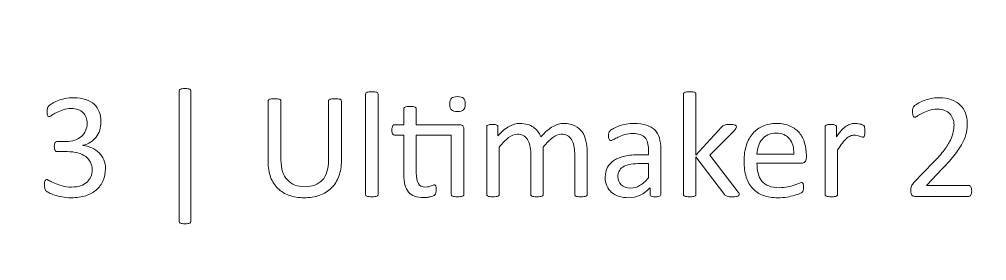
# Model space of a CAD drawing. Header units: inches. Extents: x 27 to 573, y -512 to -89.
# Drawn here: x 284.4 to 315.81, y -341.61 to -333.77 of the extents above; entities that cross this region are included whole.
import ezdxf

# ---------------------------------------------------------------- set-up
doc = ezdxf.new("R2010")
doc.units = ezdxf.units.IN
doc.header["$MEASUREMENT"] = 0
doc.layers.add('Layer 1', color=7, linetype='Continuous')

# ---------------------------------------------------------------- blocks, each defined once
blk = doc.blocks.new('block 11')
at = {"layer": 'Layer 1', "color": 114, "lineweight": 9, "true_color": 0x00a550}
for points, knots in [([(289.971, -340.336), (289.971, -340.349), (289.968, -340.36), (289.962, -340.37), (289.956, -340.38), (289.946, -340.388), (289.932, -340.394), (289.917, -340.401), (289.898, -340.406), (289.873, -340.409), (289.849, -340.412), (289.818, -340.414), (289.78, -340.414), (289.745, -340.414), (289.714, -340.412), (289.69, -340.409), (289.666, -340.406), (289.646, -340.401), (289.632, -340.394), (289.617, -340.388), (289.606, -340.38), (289.601, -340.37), (289.595, -340.36), (289.592, -340.349), (289.592, -340.336), (289.592, -340.336), (289.592, -336.097), (289.592, -336.097), (289.592, -336.086), (289.595, -336.076), (289.601, -336.066), (289.606, -336.056), (289.617, -336.048), (289.632, -336.041), (289.646, -336.035), (289.666, -336.03), (289.69, -336.027), (289.714, -336.024), (289.745, -336.022), (289.78, -336.022), (289.818, -336.022), (289.849, -336.024), (289.873, -336.027), (289.898, -336.03), (289.917, -336.035), (289.932, -336.041), (289.946, -336.048), (289.956, -336.056), (289.962, -336.066), (289.968, -336.076), (289.971, -336.086), (289.971, -336.097), (289.971, -336.097), (289.971, -340.336), (289.971, -340.336)], [0, 0, 0, 0, 1, 1, 1, 2, 2, 2, 3, 3, 3, 4, 4, 4, 5, 5, 5, 6, 6, 6, 7, 7, 7, 8, 8, 8, 9, 9, 9, 10, 10, 10, 11, 11, 11, 12, 12, 12, 13, 13, 13, 14, 14, 14, 15, 15, 15, 16, 16, 16, 17, 17, 17, 18, 18, 18, 18]), ([(287.197, -338.62), (287.197, -338.764), (287.172, -338.895), (287.122, -339.011), (287.071, -339.128), (286.999, -339.228), (286.904, -339.31), (286.81, -339.393), (286.694, -339.457), (286.555, -339.502), (286.417, -339.547), (286.261, -339.569), (286.087, -339.569), (285.981, -339.569), (285.882, -339.561), (285.79, -339.544), (285.698, -339.527), (285.616, -339.506), (285.545, -339.483), (285.473, -339.459), (285.413, -339.435), (285.366, -339.409), (285.319, -339.384), (285.289, -339.366), (285.277, -339.354), (285.265, -339.343), (285.256, -339.332), (285.249, -339.32), (285.243, -339.309), (285.237, -339.295), (285.232, -339.279), (285.227, -339.262), (285.224, -339.242), (285.221, -339.219), (285.218, -339.195), (285.217, -339.166), (285.217, -339.132), (285.217, -339.074), (285.223, -339.033), (285.235, -339.01), (285.247, -338.987), (285.263, -338.976), (285.285, -338.976), (285.3, -338.976), (285.33, -338.989), (285.374, -339.015), (285.418, -339.041), (285.475, -339.069), (285.544, -339.099), (285.614, -339.129), (285.695, -339.157), (285.787, -339.184), (285.88, -339.21), (285.983, -339.222), (286.097, -339.222), (286.206, -339.222), (286.304, -339.209), (286.387, -339.181), (286.47, -339.154), (286.541, -339.114), (286.598, -339.064), (286.654, -339.013), (286.697, -338.954), (286.725, -338.884), (286.754, -338.815), (286.768, -338.74), (286.768, -338.658), (286.768, -338.569), (286.749, -338.489), (286.714, -338.417), (286.677, -338.345), (286.624, -338.283), (286.555, -338.231), (286.485, -338.179), (286.399, -338.139), (286.297, -338.112), (286.196, -338.084), (286.08, -338.07), (285.951, -338.07), (285.951, -338.07), (285.64, -338.07), (285.64, -338.07), (285.627, -338.07), (285.614, -338.067), (285.602, -338.062), (285.589, -338.056), (285.578, -338.047), (285.569, -338.034), (285.559, -338.02), (285.552, -338.004), (285.546, -337.982), (285.54, -337.961), (285.537, -337.934), (285.537, -337.899), (285.537, -337.869), (285.54, -337.843), (285.545, -337.822), (285.55, -337.802), (285.556, -337.786), (285.565, -337.773), (285.574, -337.761), (285.584, -337.752), (285.596, -337.747), (285.607, -337.741), (285.62, -337.738), (285.635, -337.738), (285.635, -337.738), (285.911, -337.738), (285.911, -337.738), (286.018, -337.738), (286.115, -337.725), (286.2, -337.697), (286.285, -337.669), (286.358, -337.629), (286.417, -337.577), (286.477, -337.525), (286.522, -337.463), (286.554, -337.39), (286.586, -337.318), (286.602, -337.237), (286.602, -337.147), (286.602, -337.082), (286.591, -337.02), (286.57, -336.961), (286.549, -336.901), (286.517, -336.849), (286.475, -336.806), (286.432, -336.762), (286.378, -336.727), (286.312, -336.702), (286.246, -336.677), (286.17, -336.664), (286.084, -336.664), (285.99, -336.664), (285.903, -336.678), (285.824, -336.707), (285.745, -336.735), (285.675, -336.766), (285.613, -336.798), (285.551, -336.831), (285.5, -336.861), (285.459, -336.89), (285.418, -336.918), (285.39, -336.932), (285.373, -336.932), (285.362, -336.932), (285.352, -336.93), (285.343, -336.926), (285.334, -336.922), (285.327, -336.914), (285.321, -336.902), (285.315, -336.89), (285.311, -336.873), (285.309, -336.851), (285.307, -336.829), (285.305, -336.8), (285.305, -336.764), (285.305, -336.74), (285.306, -336.718), (285.308, -336.699), (285.309, -336.681), (285.312, -336.664), (285.317, -336.651), (285.322, -336.637), (285.328, -336.624), (285.335, -336.613), (285.341, -336.601), (285.352, -336.588), (285.368, -336.572), (285.383, -336.557), (285.414, -336.535), (285.462, -336.505), (285.509, -336.476), (285.567, -336.447), (285.636, -336.418), (285.705, -336.39), (285.785, -336.366), (285.875, -336.346), (285.966, -336.327), (286.063, -336.317), (286.167, -336.317), (286.314, -336.317), (286.442, -336.336), (286.553, -336.373), (286.664, -336.411), (286.756, -336.464), (286.83, -336.532), (286.904, -336.6), (286.959, -336.682), (286.996, -336.777), (287.033, -336.873), (287.051, -336.978), (287.051, -337.094), (287.051, -337.193), (287.038, -337.285), (287.012, -337.371), (286.986, -337.456), (286.948, -337.532), (286.897, -337.598), (286.847, -337.664), (286.785, -337.72), (286.712, -337.766), (286.638, -337.813), (286.554, -337.845), (286.458, -337.863), (286.458, -337.863), (286.458, -337.867), (286.458, -337.867), (286.566, -337.879), (286.666, -337.906), (286.757, -337.949), (286.847, -337.993), (286.925, -338.047), (286.99, -338.112), (287.055, -338.177), (287.106, -338.253), (287.143, -338.34), (287.179, -338.427), (287.197, -338.52), (287.197, -338.62)], [0, 0, 0, 0, 1, 1, 1, 2, 2, 2, 3, 3, 3, 4, 4, 4, 5, 5, 5, 6, 6, 6, 7, 7, 7, 8, 8, 8, 9, 9, 9, 10, 10, 10, 11, 11, 11, 12, 12, 12, 13, 13, 13, 14, 14, 14, 15, 15, 15, 16, 16, 16, 17, 17, 17, 18, 18, 18, 19, 19, 19, 20, 20, 20, 21, 21, 21, 22, 22, 22, 23, 23, 23, 24, 24, 24, 25, 25, 25, 26, 26, 26, 27, 27, 27, 28, 28, 28, 29, 29, 29, 30, 30, 30, 31, 31, 31, 32, 32, 32, 33, 33, 33, 34, 34, 34, 35, 35, 35, 36, 36, 36, 37, 37, 37, 38, 38, 38, 39, 39, 39, 40, 40, 40, 41, 41, 41, 42, 42, 42, 43, 43, 43, 44, 44, 44, 45, 45, 45, 46, 46, 46, 47, 47, 47, 48, 48, 48, 49, 49, 49, 50, 50, 50, 51, 51, 51, 52, 52, 52, 53, 53, 53, 54, 54, 54, 55, 55, 55, 56, 56, 56, 57, 57, 57, 58, 58, 58, 59, 59, 59, 60, 60, 60, 61, 61, 61, 62, 62, 62, 63, 63, 63, 64, 64, 64, 65, 65, 65, 66, 66, 66, 67, 67, 67, 68, 68, 68, 69, 69, 69, 70, 70, 70, 71, 71, 71, 72, 72, 72, 73, 73, 73, 73]), ([(294.858, -338.356), (294.858, -338.548), (294.831, -338.719), (294.774, -338.87), (294.718, -339.02), (294.638, -339.148), (294.534, -339.252), (294.43, -339.356), (294.303, -339.435), (294.153, -339.489), (294.003, -339.542), (293.833, -339.569), (293.643, -339.569), (293.468, -339.569), (293.31, -339.544), (293.167, -339.494), (293.023, -339.443), (292.901, -339.369), (292.798, -339.27), (292.695, -339.172), (292.616, -339.048), (292.561, -338.9), (292.506, -338.752), (292.478, -338.581), (292.478, -338.388), (292.478, -338.388), (292.478, -336.427), (292.478, -336.427), (292.478, -336.414), (292.481, -336.403), (292.488, -336.393), (292.494, -336.383), (292.506, -336.375), (292.522, -336.37), (292.538, -336.364), (292.56, -336.359), (292.586, -336.355), (292.612, -336.351), (292.646, -336.349), (292.688, -336.349), (292.727, -336.349), (292.76, -336.351), (292.788, -336.355), (292.816, -336.359), (292.838, -336.364), (292.853, -336.37), (292.868, -336.375), (292.879, -336.383), (292.886, -336.393), (292.892, -336.403), (292.896, -336.414), (292.896, -336.427), (292.896, -336.427), (292.896, -338.336), (292.896, -338.336), (292.896, -338.483), (292.913, -338.611), (292.949, -338.72), (292.985, -338.829), (293.037, -338.919), (293.104, -338.992), (293.172, -339.064), (293.253, -339.119), (293.349, -339.155), (293.444, -339.192), (293.551, -339.21), (293.67, -339.21), (293.792, -339.21), (293.9, -339.192), (293.996, -339.157), (294.091, -339.121), (294.171, -339.067), (294.237, -338.995), (294.303, -338.924), (294.353, -338.835), (294.389, -338.729), (294.424, -338.624), (294.441, -338.5), (294.441, -338.358), (294.441, -338.358), (294.441, -336.427), (294.441, -336.427), (294.441, -336.414), (294.444, -336.403), (294.451, -336.393), (294.457, -336.383), (294.469, -336.375), (294.485, -336.37), (294.501, -336.364), (294.523, -336.359), (294.55, -336.355), (294.577, -336.351), (294.61, -336.349), (294.651, -336.349), (294.69, -336.349), (294.723, -336.351), (294.75, -336.355), (294.777, -336.359), (294.798, -336.364), (294.813, -336.37), (294.829, -336.375), (294.84, -336.383), (294.847, -336.393), (294.855, -336.403), (294.858, -336.414), (294.858, -336.427), (294.858, -336.427), (294.858, -338.356), (294.858, -338.356)], [0, 0, 0, 0, 1, 1, 1, 2, 2, 2, 3, 3, 3, 4, 4, 4, 5, 5, 5, 6, 6, 6, 7, 7, 7, 8, 8, 8, 9, 9, 9, 10, 10, 10, 11, 11, 11, 12, 12, 12, 13, 13, 13, 14, 14, 14, 15, 15, 15, 16, 16, 16, 17, 17, 17, 18, 18, 18, 19, 19, 19, 20, 20, 20, 21, 21, 21, 22, 22, 22, 23, 23, 23, 24, 24, 24, 25, 25, 25, 26, 26, 26, 27, 27, 27, 28, 28, 28, 29, 29, 29, 30, 30, 30, 31, 31, 31, 32, 32, 32, 33, 33, 33, 34, 34, 34, 35, 35, 35, 36, 36, 36, 36]), ([(296.048, -339.462), (296.048, -339.475), (296.044, -339.486), (296.038, -339.495), (296.031, -339.504), (296.021, -339.511), (296.006, -339.518), (295.992, -339.525), (295.971, -339.529), (295.945, -339.532), (295.919, -339.536), (295.885, -339.538), (295.845, -339.538), (295.806, -339.538), (295.773, -339.536), (295.747, -339.532), (295.721, -339.529), (295.7, -339.525), (295.685, -339.518), (295.669, -339.511), (295.659, -339.504), (295.653, -339.495), (295.647, -339.486), (295.645, -339.475), (295.645, -339.462), (295.645, -339.462), (295.645, -336.2), (295.645, -336.2), (295.645, -336.187), (295.647, -336.176), (295.653, -336.166), (295.659, -336.156), (295.669, -336.148), (295.685, -336.141), (295.7, -336.135), (295.721, -336.13), (295.747, -336.127), (295.773, -336.124), (295.806, -336.122), (295.845, -336.122), (295.885, -336.122), (295.919, -336.124), (295.945, -336.127), (295.971, -336.13), (295.992, -336.135), (296.006, -336.141), (296.021, -336.148), (296.031, -336.156), (296.038, -336.166), (296.044, -336.176), (296.048, -336.187), (296.048, -336.2), (296.048, -336.2), (296.048, -339.462), (296.048, -339.462)], [0, 0, 0, 0, 1, 1, 1, 2, 2, 2, 3, 3, 3, 4, 4, 4, 5, 5, 5, 6, 6, 6, 7, 7, 7, 8, 8, 8, 9, 9, 9, 10, 10, 10, 11, 11, 11, 12, 12, 12, 13, 13, 13, 14, 14, 14, 15, 15, 15, 16, 16, 16, 17, 17, 17, 18, 18, 18, 18]), ([(298.877, -336.523), (298.877, -336.617), (298.859, -336.681), (298.823, -336.715), (298.787, -336.75), (298.721, -336.766), (298.625, -336.766), (298.531, -336.766), (298.466, -336.75), (298.431, -336.716), (298.396, -336.683), (298.379, -336.62), (298.379, -336.527), (298.379, -336.433), (298.397, -336.369), (298.432, -336.334), (298.468, -336.3), (298.534, -336.283), (298.63, -336.283), (298.725, -336.283), (298.789, -336.3), (298.824, -336.333), (298.859, -336.366), (298.877, -336.429), (298.877, -336.523)], [0, 0, 0, 0, 1, 1, 1, 2, 2, 2, 3, 3, 3, 4, 4, 4, 5, 5, 5, 6, 6, 6, 7, 7, 7, 8, 8, 8, 8]), ([(307.771, -339.459), (307.771, -339.473), (307.768, -339.484), (307.761, -339.494), (307.755, -339.503), (307.744, -339.511), (307.728, -339.518), (307.713, -339.525), (307.691, -339.529), (307.664, -339.532), (307.636, -339.536), (307.601, -339.538), (307.559, -339.538), (307.515, -339.538), (307.479, -339.536), (307.45, -339.534), (307.422, -339.531), (307.398, -339.527), (307.378, -339.521), (307.359, -339.516), (307.343, -339.508), (307.33, -339.497), (307.318, -339.487), (307.307, -339.474), (307.297, -339.459), (307.297, -339.459), (306.37, -338.244), (306.37, -338.244), (306.37, -338.244), (306.37, -339.462), (306.37, -339.462), (306.37, -339.475), (306.366, -339.486), (306.36, -339.495), (306.353, -339.504), (306.343, -339.511), (306.328, -339.518), (306.314, -339.525), (306.293, -339.529), (306.267, -339.532), (306.241, -339.536), (306.208, -339.538), (306.167, -339.538), (306.128, -339.538), (306.095, -339.536), (306.07, -339.532), (306.043, -339.529), (306.023, -339.525), (306.007, -339.518), (305.992, -339.511), (305.981, -339.504), (305.975, -339.495), (305.97, -339.486), (305.967, -339.475), (305.967, -339.462), (305.967, -339.462), (305.967, -336.2), (305.967, -336.2), (305.967, -336.187), (305.97, -336.176), (305.975, -336.166), (305.981, -336.156), (305.992, -336.148), (306.007, -336.141), (306.023, -336.135), (306.043, -336.13), (306.07, -336.127), (306.095, -336.124), (306.128, -336.122), (306.167, -336.122), (306.208, -336.122), (306.241, -336.124), (306.267, -336.127), (306.293, -336.13), (306.314, -336.135), (306.328, -336.141), (306.343, -336.148), (306.353, -336.156), (306.36, -336.166), (306.366, -336.176), (306.37, -336.187), (306.37, -336.2), (306.37, -336.2), (306.37, -338.188), (306.37, -338.188), (306.37, -338.188), (307.2, -337.274), (307.2, -337.274), (307.213, -337.258), (307.227, -337.245), (307.241, -337.234), (307.256, -337.224), (307.274, -337.215), (307.294, -337.207), (307.314, -337.2), (307.338, -337.195), (307.366, -337.193), (307.393, -337.19), (307.427, -337.189), (307.466, -337.189), (307.506, -337.189), (307.541, -337.19), (307.568, -337.193), (307.596, -337.195), (307.618, -337.199), (307.636, -337.205), (307.653, -337.211), (307.665, -337.218), (307.672, -337.227), (307.68, -337.236), (307.683, -337.247), (307.683, -337.262), (307.683, -337.281), (307.678, -337.301), (307.667, -337.321), (307.657, -337.34), (307.639, -337.363), (307.615, -337.389), (307.615, -337.389), (306.819, -338.185), (306.819, -338.185), (306.819, -338.185), (307.712, -339.345), (307.712, -339.345), (307.734, -339.372), (307.749, -339.395), (307.758, -339.412), (307.767, -339.429), (307.771, -339.445), (307.771, -339.459)], [0, 0, 0, 0, 1, 1, 1, 2, 2, 2, 3, 3, 3, 4, 4, 4, 5, 5, 5, 6, 6, 6, 7, 7, 7, 8, 8, 8, 9, 9, 9, 10, 10, 10, 11, 11, 11, 12, 12, 12, 13, 13, 13, 14, 14, 14, 15, 15, 15, 16, 16, 16, 17, 17, 17, 18, 18, 18, 19, 19, 19, 20, 20, 20, 21, 21, 21, 22, 22, 22, 23, 23, 23, 24, 24, 24, 25, 25, 25, 26, 26, 26, 27, 27, 27, 28, 28, 28, 29, 29, 29, 30, 30, 30, 31, 31, 31, 32, 32, 32, 33, 33, 33, 34, 34, 34, 35, 35, 35, 36, 36, 36, 37, 37, 37, 38, 38, 38, 39, 39, 39, 40, 40, 40, 41, 41, 41, 42, 42, 42, 43, 43, 43, 43]), ([(315.322, -339.342), (315.322, -339.372), (315.32, -339.397), (315.316, -339.42), (315.312, -339.443), (315.307, -339.462), (315.299, -339.478), (315.292, -339.493), (315.282, -339.505), (315.27, -339.512), (315.258, -339.519), (315.244, -339.523), (315.23, -339.523), (315.23, -339.523), (313.484, -339.523), (313.484, -339.523), (313.461, -339.523), (313.441, -339.52), (313.424, -339.514), (313.407, -339.509), (313.392, -339.499), (313.38, -339.486), (313.368, -339.473), (313.359, -339.455), (313.353, -339.43), (313.348, -339.406), (313.345, -339.375), (313.345, -339.34), (313.345, -339.307), (313.346, -339.279), (313.349, -339.254), (313.351, -339.23), (313.357, -339.208), (313.365, -339.19), (313.373, -339.171), (313.384, -339.152), (313.397, -339.134), (313.409, -339.115), (313.425, -339.095), (313.445, -339.074), (313.445, -339.074), (314.077, -338.424), (314.077, -338.424), (314.223, -338.274), (314.34, -338.14), (314.428, -338.021), (314.516, -337.903), (314.584, -337.794), (314.632, -337.697), (314.68, -337.599), (314.711, -337.51), (314.726, -337.431), (314.741, -337.351), (314.749, -337.276), (314.749, -337.206), (314.749, -337.136), (314.737, -337.07), (314.713, -337.007), (314.69, -336.944), (314.656, -336.889), (314.611, -336.842), (314.567, -336.795), (314.511, -336.757), (314.444, -336.73), (314.377, -336.702), (314.3, -336.688), (314.212, -336.688), (314.11, -336.688), (314.018, -336.702), (313.936, -336.73), (313.855, -336.757), (313.783, -336.788), (313.722, -336.82), (313.661, -336.853), (313.609, -336.883), (313.568, -336.91), (313.527, -336.938), (313.496, -336.952), (313.476, -336.952), (313.465, -336.952), (313.454, -336.949), (313.445, -336.942), (313.436, -336.936), (313.428, -336.925), (313.422, -336.91), (313.417, -336.896), (313.412, -336.876), (313.409, -336.852), (313.405, -336.827), (313.403, -336.798), (313.403, -336.764), (313.403, -336.74), (313.404, -336.719), (313.406, -336.701), (313.408, -336.683), (313.41, -336.667), (313.414, -336.654), (313.419, -336.641), (313.424, -336.629), (313.43, -336.618), (313.437, -336.606), (313.45, -336.592), (313.469, -336.575), (313.489, -336.558), (313.523, -336.535), (313.571, -336.505), (313.619, -336.476), (313.679, -336.447), (313.751, -336.418), (313.824, -336.39), (313.903, -336.366), (313.99, -336.346), (314.078, -336.327), (314.169, -336.317), (314.265, -336.317), (314.418, -336.317), (314.552, -336.339), (314.667, -336.382), (314.781, -336.425), (314.877, -336.484), (314.952, -336.559), (315.028, -336.634), (315.085, -336.721), (315.122, -336.82), (315.16, -336.919), (315.178, -337.025), (315.178, -337.137), (315.178, -337.238), (315.169, -337.339), (315.151, -337.439), (315.134, -337.539), (315.096, -337.647), (315.038, -337.764), (314.98, -337.88), (314.897, -338.01), (314.788, -338.152), (314.678, -338.294), (314.534, -338.458), (314.353, -338.644), (314.353, -338.644), (313.853, -339.166), (313.853, -339.166), (313.853, -339.166), (315.227, -339.166), (315.227, -339.166), (315.24, -339.166), (315.253, -339.17), (315.265, -339.177), (315.277, -339.185), (315.288, -339.196), (315.297, -339.21), (315.306, -339.225), (315.312, -339.243), (315.316, -339.265), (315.32, -339.287), (315.322, -339.313), (315.322, -339.342)], [0, 0, 0, 0, 1, 1, 1, 2, 2, 2, 3, 3, 3, 4, 4, 4, 5, 5, 5, 6, 6, 6, 7, 7, 7, 8, 8, 8, 9, 9, 9, 10, 10, 10, 11, 11, 11, 12, 12, 12, 13, 13, 13, 14, 14, 14, 15, 15, 15, 16, 16, 16, 17, 17, 17, 18, 18, 18, 19, 19, 19, 20, 20, 20, 21, 21, 21, 22, 22, 22, 23, 23, 23, 24, 24, 24, 25, 25, 25, 26, 26, 26, 27, 27, 27, 28, 28, 28, 29, 29, 29, 30, 30, 30, 31, 31, 31, 32, 32, 32, 33, 33, 33, 34, 34, 34, 35, 35, 35, 36, 36, 36, 37, 37, 37, 38, 38, 38, 39, 39, 39, 40, 40, 40, 41, 41, 41, 42, 42, 42, 43, 43, 43, 44, 44, 44, 45, 45, 45, 46, 46, 46, 47, 47, 47, 48, 48, 48, 49, 49, 49, 50, 50, 50, 51, 51, 51, 52, 52, 52, 52]), ([(298.704, -337.201), (298.752, -337.201), (298.786, -337.212), (298.804, -337.234), (298.822, -337.256), (298.831, -337.288), (298.831, -337.33), (298.831, -337.33), (298.831, -339.462), (298.831, -339.462), (298.831, -339.475), (298.827, -339.486), (298.821, -339.495), (298.814, -339.504), (298.803, -339.511), (298.788, -339.518), (298.772, -339.525), (298.751, -339.529), (298.726, -339.532), (298.699, -339.536), (298.668, -339.538), (298.63, -339.538), (298.59, -339.538), (298.556, -339.536), (298.53, -339.532), (298.504, -339.529), (298.483, -339.525), (298.468, -339.518), (298.452, -339.511), (298.441, -339.504), (298.435, -339.495), (298.429, -339.486), (298.425, -339.475), (298.425, -339.462), (298.425, -339.462), (298.425, -337.535), (298.425, -337.535), (298.425, -337.535), (297.29, -337.535), (297.29, -337.535), (297.29, -337.535), (297.29, -338.761), (297.29, -338.761), (297.29, -338.912), (297.312, -339.027), (297.357, -339.104), (297.402, -339.181), (297.482, -339.22), (297.598, -339.22), (297.635, -339.22), (297.668, -339.217), (297.698, -339.209), (297.727, -339.202), (297.753, -339.194), (297.776, -339.186), (297.799, -339.178), (297.818, -339.17), (297.834, -339.163), (297.851, -339.155), (297.865, -339.152), (297.878, -339.152), (297.886, -339.152), (297.894, -339.154), (297.902, -339.158), (297.909, -339.162), (297.915, -339.17), (297.919, -339.181), (297.923, -339.192), (297.926, -339.208), (297.93, -339.228), (297.933, -339.247), (297.935, -339.271), (297.935, -339.301), (297.935, -339.348), (297.931, -339.385), (297.925, -339.412), (297.918, -339.439), (297.908, -339.459), (297.895, -339.473), (297.883, -339.487), (297.863, -339.499), (297.837, -339.511), (297.811, -339.522), (297.781, -339.531), (297.748, -339.539), (297.714, -339.546), (297.679, -339.552), (297.641, -339.557), (297.604, -339.562), (297.567, -339.564), (297.529, -339.564), (297.415, -339.564), (297.318, -339.549), (297.236, -339.519), (297.155, -339.489), (297.088, -339.444), (297.036, -339.383), (296.984, -339.321), (296.946, -339.244), (296.922, -339.15), (296.899, -339.057), (296.887, -338.947), (296.887, -338.82), (296.887, -338.82), (296.887, -337.535), (296.887, -337.535), (296.887, -337.535), (296.58, -337.535), (296.58, -337.535), (296.555, -337.535), (296.536, -337.523), (296.521, -337.496), (296.506, -337.471), (296.499, -337.428), (296.499, -337.37), (296.499, -337.339), (296.501, -337.312), (296.505, -337.291), (296.509, -337.27), (296.515, -337.253), (296.521, -337.239), (296.527, -337.225), (296.536, -337.215), (296.547, -337.209), (296.557, -337.204), (296.569, -337.201), (296.582, -337.201), (296.582, -337.201), (296.887, -337.201), (296.887, -337.201), (296.887, -337.201), (296.887, -336.679), (296.887, -336.679), (296.887, -336.667), (296.89, -336.657), (296.896, -336.647), (296.901, -336.637), (296.912, -336.629), (296.928, -336.621), (296.943, -336.614), (296.964, -336.609), (296.99, -336.605), (297.016, -336.602), (297.048, -336.6), (297.087, -336.6), (297.128, -336.6), (297.162, -336.602), (297.187, -336.605), (297.214, -336.609), (297.234, -336.614), (297.248, -336.621), (297.263, -336.629), (297.274, -336.637), (297.28, -336.647), (297.287, -336.657), (297.29, -336.667), (297.29, -336.679), (297.29, -336.679), (297.29, -337.201), (297.29, -337.201), (297.29, -337.201), (298.704, -337.201), (298.704, -337.201)], [0, 0, 0, 0, 1, 1, 1, 2, 2, 2, 3, 3, 3, 4, 4, 4, 5, 5, 5, 6, 6, 6, 7, 7, 7, 8, 8, 8, 9, 9, 9, 10, 10, 10, 11, 11, 11, 12, 12, 12, 13, 13, 13, 14, 14, 14, 15, 15, 15, 16, 16, 16, 17, 17, 17, 18, 18, 18, 19, 19, 19, 20, 20, 20, 21, 21, 21, 22, 22, 22, 23, 23, 23, 24, 24, 24, 25, 25, 25, 26, 26, 26, 27, 27, 27, 28, 28, 28, 29, 29, 29, 30, 30, 30, 31, 31, 31, 32, 32, 32, 33, 33, 33, 34, 34, 34, 35, 35, 35, 36, 36, 36, 37, 37, 37, 38, 38, 38, 39, 39, 39, 40, 40, 40, 41, 41, 41, 42, 42, 42, 43, 43, 43, 44, 44, 44, 45, 45, 45, 46, 46, 46, 47, 47, 47, 48, 48, 48, 49, 49, 49, 50, 50, 50, 51, 51, 51, 52, 52, 52, 53, 53, 53, 54, 54, 54, 54]), ([(302.837, -339.462), (302.837, -339.475), (302.834, -339.486), (302.827, -339.495), (302.821, -339.504), (302.81, -339.511), (302.795, -339.518), (302.781, -339.525), (302.761, -339.529), (302.734, -339.532), (302.708, -339.536), (302.676, -339.538), (302.637, -339.538), (302.596, -339.538), (302.563, -339.536), (302.537, -339.532), (302.511, -339.529), (302.49, -339.525), (302.475, -339.518), (302.459, -339.511), (302.448, -339.504), (302.441, -339.495), (302.435, -339.486), (302.432, -339.475), (302.432, -339.462), (302.432, -339.462), (302.432, -338.126), (302.432, -338.126), (302.432, -338.034), (302.424, -337.949), (302.407, -337.872), (302.391, -337.796), (302.365, -337.73), (302.329, -337.675), (302.293, -337.619), (302.248, -337.577), (302.192, -337.548), (302.137, -337.518), (302.072, -337.504), (301.997, -337.504), (301.904, -337.504), (301.811, -337.54), (301.718, -337.611), (301.624, -337.683), (301.521, -337.788), (301.409, -337.926), (301.409, -337.926), (301.409, -339.462), (301.409, -339.462), (301.409, -339.475), (301.406, -339.486), (301.399, -339.495), (301.392, -339.504), (301.381, -339.511), (301.366, -339.518), (301.35, -339.525), (301.33, -339.529), (301.304, -339.532), (301.278, -339.536), (301.245, -339.538), (301.206, -339.538), (301.169, -339.538), (301.136, -339.536), (301.11, -339.532), (301.083, -339.529), (301.062, -339.525), (301.046, -339.518), (301.031, -339.511), (301.02, -339.504), (301.015, -339.495), (301.009, -339.486), (301.006, -339.475), (301.006, -339.462), (301.006, -339.462), (301.006, -338.126), (301.006, -338.126), (301.006, -338.034), (300.997, -337.949), (300.979, -337.872), (300.961, -337.796), (300.934, -337.73), (300.898, -337.675), (300.863, -337.619), (300.817, -337.577), (300.763, -337.548), (300.708, -337.518), (300.644, -337.504), (300.569, -337.504), (300.476, -337.504), (300.382, -337.54), (300.288, -337.611), (300.194, -337.683), (300.091, -337.788), (299.981, -337.926), (299.981, -337.926), (299.981, -339.462), (299.981, -339.462), (299.981, -339.475), (299.977, -339.486), (299.971, -339.495), (299.964, -339.504), (299.954, -339.511), (299.939, -339.518), (299.925, -339.525), (299.904, -339.529), (299.878, -339.532), (299.852, -339.536), (299.818, -339.538), (299.778, -339.538), (299.739, -339.538), (299.706, -339.536), (299.68, -339.532), (299.654, -339.529), (299.633, -339.525), (299.618, -339.518), (299.602, -339.511), (299.592, -339.504), (299.586, -339.495), (299.58, -339.486), (299.578, -339.475), (299.578, -339.462), (299.578, -339.462), (299.578, -337.265), (299.578, -337.265), (299.578, -337.251), (299.58, -337.24), (299.585, -337.232), (299.59, -337.223), (299.6, -337.215), (299.614, -337.207), (299.629, -337.2), (299.648, -337.195), (299.671, -337.193), (299.693, -337.19), (299.723, -337.189), (299.761, -337.189), (299.797, -337.189), (299.826, -337.19), (299.85, -337.193), (299.874, -337.195), (299.892, -337.2), (299.905, -337.207), (299.918, -337.215), (299.927, -337.223), (299.933, -337.232), (299.939, -337.24), (299.941, -337.251), (299.941, -337.265), (299.941, -337.265), (299.941, -337.555), (299.941, -337.555), (300.065, -337.417), (300.185, -337.316), (300.301, -337.251), (300.418, -337.187), (300.536, -337.155), (300.654, -337.155), (300.745, -337.155), (300.827, -337.165), (300.9, -337.186), (300.972, -337.208), (301.036, -337.237), (301.091, -337.276), (301.147, -337.314), (301.194, -337.359), (301.233, -337.412), (301.272, -337.465), (301.305, -337.524), (301.33, -337.589), (301.404, -337.51), (301.473, -337.442), (301.539, -337.387), (301.605, -337.331), (301.669, -337.287), (301.73, -337.252), (301.791, -337.218), (301.85, -337.193), (301.908, -337.178), (301.966, -337.162), (302.024, -337.155), (302.083, -337.155), (302.224, -337.155), (302.343, -337.179), (302.439, -337.229), (302.535, -337.279), (302.613, -337.345), (302.672, -337.428), (302.732, -337.511), (302.774, -337.608), (302.799, -337.72), (302.824, -337.831), (302.837, -337.949), (302.837, -338.073), (302.837, -338.073), (302.837, -339.462), (302.837, -339.462)], [0, 0, 0, 0, 1, 1, 1, 2, 2, 2, 3, 3, 3, 4, 4, 4, 5, 5, 5, 6, 6, 6, 7, 7, 7, 8, 8, 8, 9, 9, 9, 10, 10, 10, 11, 11, 11, 12, 12, 12, 13, 13, 13, 14, 14, 14, 15, 15, 15, 16, 16, 16, 17, 17, 17, 18, 18, 18, 19, 19, 19, 20, 20, 20, 21, 21, 21, 22, 22, 22, 23, 23, 23, 24, 24, 24, 25, 25, 25, 26, 26, 26, 27, 27, 27, 28, 28, 28, 29, 29, 29, 30, 30, 30, 31, 31, 31, 32, 32, 32, 33, 33, 33, 34, 34, 34, 35, 35, 35, 36, 36, 36, 37, 37, 37, 38, 38, 38, 39, 39, 39, 40, 40, 40, 41, 41, 41, 42, 42, 42, 43, 43, 43, 44, 44, 44, 45, 45, 45, 46, 46, 46, 47, 47, 47, 48, 48, 48, 49, 49, 49, 50, 50, 50, 51, 51, 51, 52, 52, 52, 53, 53, 53, 54, 54, 54, 55, 55, 55, 56, 56, 56, 57, 57, 57, 58, 58, 58, 59, 59, 59, 60, 60, 60, 61, 61, 61, 62, 62, 62, 63, 63, 63, 64, 64, 64, 65, 65, 65, 65]), ([(305.227, -339.464), (305.227, -339.484), (305.221, -339.498), (305.208, -339.508), (305.194, -339.518), (305.177, -339.525), (305.154, -339.53), (305.131, -339.535), (305.098, -339.538), (305.054, -339.538), (305.012, -339.538), (304.978, -339.535), (304.953, -339.53), (304.927, -339.525), (304.909, -339.518), (304.898, -339.508), (304.886, -339.498), (304.881, -339.484), (304.881, -339.464), (304.881, -339.464), (304.881, -339.244), (304.881, -339.244), (304.785, -339.347), (304.677, -339.427), (304.56, -339.484), (304.441, -339.541), (304.317, -339.569), (304.185, -339.569), (304.069, -339.569), (303.965, -339.554), (303.871, -339.524), (303.778, -339.494), (303.698, -339.451), (303.632, -339.393), (303.566, -339.336), (303.515, -339.267), (303.478, -339.184), (303.441, -339.1), (303.423, -339.006), (303.423, -338.9), (303.423, -338.777), (303.448, -338.669), (303.499, -338.578), (303.549, -338.487), (303.621, -338.411), (303.716, -338.351), (303.81, -338.291), (303.926, -338.246), (304.063, -338.215), (304.2, -338.185), (304.353, -338.17), (304.524, -338.17), (304.524, -338.17), (304.827, -338.17), (304.827, -338.17), (304.827, -338.17), (304.827, -337.999), (304.827, -337.999), (304.827, -337.915), (304.818, -337.84), (304.8, -337.775), (304.782, -337.71), (304.753, -337.656), (304.713, -337.613), (304.673, -337.569), (304.622, -337.537), (304.558, -337.515), (304.495, -337.493), (304.417, -337.482), (304.324, -337.482), (304.225, -337.482), (304.135, -337.494), (304.057, -337.517), (303.978, -337.541), (303.908, -337.567), (303.849, -337.595), (303.79, -337.624), (303.74, -337.65), (303.7, -337.674), (303.66, -337.697), (303.63, -337.709), (303.611, -337.709), (303.598, -337.709), (303.587, -337.706), (303.577, -337.699), (303.567, -337.692), (303.558, -337.683), (303.551, -337.67), (303.544, -337.657), (303.538, -337.64), (303.535, -337.62), (303.532, -337.599), (303.53, -337.577), (303.53, -337.553), (303.53, -337.512), (303.533, -337.48), (303.539, -337.456), (303.545, -337.433), (303.558, -337.41), (303.58, -337.389), (303.602, -337.368), (303.64, -337.343), (303.694, -337.315), (303.748, -337.286), (303.81, -337.26), (303.879, -337.236), (303.949, -337.213), (304.026, -337.193), (304.109, -337.178), (304.192, -337.162), (304.276, -337.155), (304.36, -337.155), (304.518, -337.155), (304.653, -337.173), (304.763, -337.208), (304.874, -337.244), (304.964, -337.297), (305.032, -337.366), (305.1, -337.435), (305.15, -337.521), (305.181, -337.624), (305.212, -337.726), (305.227, -337.845), (305.227, -337.982), (305.227, -337.982), (305.227, -339.464), (305.227, -339.464)], [0, 0, 0, 0, 1, 1, 1, 2, 2, 2, 3, 3, 3, 4, 4, 4, 5, 5, 5, 6, 6, 6, 7, 7, 7, 8, 8, 8, 9, 9, 9, 10, 10, 10, 11, 11, 11, 12, 12, 12, 13, 13, 13, 14, 14, 14, 15, 15, 15, 16, 16, 16, 17, 17, 17, 18, 18, 18, 19, 19, 19, 20, 20, 20, 21, 21, 21, 22, 22, 22, 23, 23, 23, 24, 24, 24, 25, 25, 25, 26, 26, 26, 27, 27, 27, 28, 28, 28, 29, 29, 29, 30, 30, 30, 31, 31, 31, 32, 32, 32, 33, 33, 33, 34, 34, 34, 35, 35, 35, 36, 36, 36, 37, 37, 37, 38, 38, 38, 39, 39, 39, 40, 40, 40, 41, 41, 41, 42, 42, 42, 42]), ([(309.954, -338.268), (309.954, -338.332), (309.938, -338.377), (309.906, -338.404), (309.874, -338.43), (309.838, -338.444), (309.797, -338.444), (309.797, -338.444), (308.35, -338.444), (308.35, -338.444), (308.35, -338.566), (308.362, -338.676), (308.387, -338.773), (308.411, -338.871), (308.452, -338.955), (308.509, -339.025), (308.567, -339.095), (308.641, -339.148), (308.733, -339.186), (308.824, -339.223), (308.936, -339.242), (309.068, -339.242), (309.173, -339.242), (309.267, -339.233), (309.348, -339.217), (309.43, -339.199), (309.501, -339.18), (309.56, -339.159), (309.62, -339.138), (309.669, -339.119), (309.708, -339.102), (309.746, -339.085), (309.775, -339.076), (309.795, -339.076), (309.806, -339.076), (309.816, -339.079), (309.825, -339.085), (309.834, -339.09), (309.841, -339.099), (309.846, -339.11), (309.851, -339.121), (309.855, -339.138), (309.857, -339.158), (309.86, -339.178), (309.861, -339.203), (309.861, -339.232), (309.861, -339.253), (309.86, -339.272), (309.858, -339.287), (309.857, -339.303), (309.855, -339.316), (309.853, -339.329), (309.85, -339.341), (309.846, -339.352), (309.84, -339.362), (309.835, -339.372), (309.827, -339.381), (309.818, -339.39), (309.809, -339.399), (309.783, -339.413), (309.739, -339.434), (309.695, -339.454), (309.638, -339.474), (309.568, -339.494), (309.498, -339.513), (309.417, -339.53), (309.325, -339.546), (309.233, -339.561), (309.135, -339.569), (309.031, -339.569), (308.85, -339.569), (308.692, -339.544), (308.556, -339.494), (308.42, -339.443), (308.306, -339.368), (308.213, -339.269), (308.12, -339.17), (308.05, -339.045), (308.003, -338.895), (307.956, -338.746), (307.932, -338.572), (307.932, -338.373), (307.932, -338.184), (307.957, -338.015), (308.006, -337.864), (308.054, -337.713), (308.125, -337.586), (308.217, -337.481), (308.309, -337.376), (308.42, -337.295), (308.55, -337.239), (308.68, -337.183), (308.826, -337.155), (308.987, -337.155), (309.159, -337.155), (309.307, -337.182), (309.428, -337.238), (309.549, -337.293), (309.649, -337.368), (309.727, -337.461), (309.805, -337.555), (309.862, -337.665), (309.899, -337.791), (309.936, -337.917), (309.954, -338.051), (309.954, -338.195), (309.954, -338.195), (309.954, -338.268), (309.954, -338.268)], [0, 0, 0, 0, 1, 1, 1, 2, 2, 2, 3, 3, 3, 4, 4, 4, 5, 5, 5, 6, 6, 6, 7, 7, 7, 8, 8, 8, 9, 9, 9, 10, 10, 10, 11, 11, 11, 12, 12, 12, 13, 13, 13, 14, 14, 14, 15, 15, 15, 16, 16, 16, 17, 17, 17, 18, 18, 18, 19, 19, 19, 20, 20, 20, 21, 21, 21, 22, 22, 22, 23, 23, 23, 24, 24, 24, 25, 25, 25, 26, 26, 26, 27, 27, 27, 28, 28, 28, 29, 29, 29, 30, 30, 30, 31, 31, 31, 32, 32, 32, 33, 33, 33, 34, 34, 34, 35, 35, 35, 36, 36, 36, 36]), ([(311.851, -337.409), (311.851, -337.444), (311.85, -337.474), (311.848, -337.499), (311.847, -337.523), (311.844, -337.543), (311.838, -337.556), (311.834, -337.57), (311.827, -337.581), (311.82, -337.588), (311.813, -337.595), (311.803, -337.599), (311.79, -337.599), (311.777, -337.599), (311.761, -337.595), (311.742, -337.588), (311.723, -337.581), (311.702, -337.573), (311.678, -337.566), (311.655, -337.559), (311.629, -337.552), (311.599, -337.545), (311.57, -337.539), (311.538, -337.535), (311.504, -337.535), (311.463, -337.535), (311.424, -337.544), (311.384, -337.56), (311.345, -337.576), (311.304, -337.603), (311.261, -337.64), (311.218, -337.678), (311.173, -337.728), (311.126, -337.79), (311.078, -337.851), (311.026, -337.927), (310.969, -338.017), (310.969, -338.017), (310.969, -339.462), (310.969, -339.462), (310.969, -339.475), (310.966, -339.486), (310.959, -339.495), (310.953, -339.504), (310.943, -339.511), (310.928, -339.518), (310.913, -339.525), (310.893, -339.529), (310.867, -339.532), (310.841, -339.536), (310.807, -339.538), (310.767, -339.538), (310.728, -339.538), (310.695, -339.536), (310.669, -339.532), (310.643, -339.529), (310.622, -339.525), (310.607, -339.518), (310.591, -339.511), (310.581, -339.504), (310.575, -339.495), (310.569, -339.486), (310.566, -339.475), (310.566, -339.462), (310.566, -339.462), (310.566, -337.265), (310.566, -337.265), (310.566, -337.251), (310.569, -337.24), (310.574, -337.232), (310.579, -337.223), (310.588, -337.215), (310.603, -337.207), (310.618, -337.2), (310.636, -337.195), (310.659, -337.193), (310.682, -337.19), (310.712, -337.189), (310.75, -337.189), (310.786, -337.189), (310.815, -337.19), (310.839, -337.193), (310.862, -337.195), (310.881, -337.2), (310.894, -337.207), (310.907, -337.215), (310.916, -337.223), (310.922, -337.232), (310.927, -337.24), (310.93, -337.251), (310.93, -337.265), (310.93, -337.265), (310.93, -337.584), (310.93, -337.584), (310.991, -337.496), (311.047, -337.425), (311.1, -337.37), (311.153, -337.314), (311.203, -337.271), (311.25, -337.239), (311.297, -337.207), (311.344, -337.185), (311.39, -337.173), (311.437, -337.161), (311.483, -337.155), (311.531, -337.155), (311.552, -337.155), (311.576, -337.156), (311.603, -337.158), (311.63, -337.161), (311.658, -337.165), (311.687, -337.172), (311.716, -337.178), (311.743, -337.186), (311.766, -337.194), (311.79, -337.202), (311.807, -337.21), (311.817, -337.218), (311.826, -337.226), (311.833, -337.234), (311.836, -337.242), (311.839, -337.249), (311.842, -337.258), (311.845, -337.269), (311.847, -337.281), (311.849, -337.298), (311.849, -337.319), (311.85, -337.341), (311.851, -337.371), (311.851, -337.409)], [0, 0, 0, 0, 1, 1, 1, 2, 2, 2, 3, 3, 3, 4, 4, 4, 5, 5, 5, 6, 6, 6, 7, 7, 7, 8, 8, 8, 9, 9, 9, 10, 10, 10, 11, 11, 11, 12, 12, 12, 13, 13, 13, 14, 14, 14, 15, 15, 15, 16, 16, 16, 17, 17, 17, 18, 18, 18, 19, 19, 19, 20, 20, 20, 21, 21, 21, 22, 22, 22, 23, 23, 23, 24, 24, 24, 25, 25, 25, 26, 26, 26, 27, 27, 27, 28, 28, 28, 29, 29, 29, 30, 30, 30, 31, 31, 31, 32, 32, 32, 33, 33, 33, 34, 34, 34, 35, 35, 35, 36, 36, 36, 37, 37, 37, 38, 38, 38, 39, 39, 39, 40, 40, 40, 41, 41, 41, 42, 42, 42, 43, 43, 43, 43]), ([(309.548, -338.148), (309.554, -337.937), (309.506, -337.771), (309.407, -337.65), (309.308, -337.53), (309.161, -337.47), (308.967, -337.47), (308.867, -337.47), (308.779, -337.489), (308.704, -337.526), (308.628, -337.563), (308.565, -337.613), (308.515, -337.675), (308.464, -337.737), (308.424, -337.809), (308.396, -337.891), (308.368, -337.973), (308.353, -338.059), (308.35, -338.148), (308.35, -338.148), (309.548, -338.148), (309.548, -338.148)], [0, 0, 0, 0, 1, 1, 1, 2, 2, 2, 3, 3, 3, 4, 4, 4, 5, 5, 5, 6, 6, 6, 7, 7, 7, 7]), ([(304.827, -338.461), (304.827, -338.461), (304.483, -338.461), (304.483, -338.461), (304.372, -338.461), (304.276, -338.47), (304.194, -338.489), (304.113, -338.508), (304.046, -338.535), (303.992, -338.572), (303.938, -338.609), (303.899, -338.653), (303.873, -338.704), (303.848, -338.755), (303.836, -338.814), (303.836, -338.881), (303.836, -338.995), (303.872, -339.085), (303.944, -339.153), (304.017, -339.22), (304.118, -339.254), (304.248, -339.254), (304.354, -339.254), (304.452, -339.228), (304.542, -339.174), (304.633, -339.12), (304.728, -339.038), (304.827, -338.927), (304.827, -338.927), (304.827, -338.461), (304.827, -338.461)], [0, 0, 0, 0, 1, 1, 1, 2, 2, 2, 3, 3, 3, 4, 4, 4, 5, 5, 5, 6, 6, 6, 7, 7, 7, 8, 8, 8, 9, 9, 9, 10, 10, 10, 10])]:
    blk.add_open_spline(points, degree=3, knots=knots, dxfattribs=at)
blk = doc.blocks.new('block 2')
at = {"layer": 'Layer 1', "color": 240, "lineweight": 9, "true_color": 0xed1c24}
blk.add_open_spline([(27.181, -449.104), (27.181, -449.104), (32.181, -449.104), (32.181, -449.104), (32.181, -449.104), (32.181, -441.354), (32.181, -441.354), (32.181, -440.94), (32.517, -440.604), (32.931, -440.604), (32.931, -440.604), (36.855, -440.605), (36.855, -440.605), (37.163, -440.605), (37.439, -440.793), (37.55, -441.08), (38.348, -443.137), (40.352, -444.604), (42.681, -444.604), (42.681, -444.604), (45.281, -444.604), (45.281, -444.604), (45.833, -444.604), (46.281, -444.157), (46.281, -443.604), (46.281, -443.604), (46.281, -434.604), (46.281, -434.604), (46.281, -434.052), (45.833, -433.604), (45.281, -433.604), (45.281, -433.604), (42.681, -433.604), (42.681, -433.604), (40.352, -433.604), (38.349, -435.072), (37.551, -437.128), (37.439, -437.415), (37.164, -437.603), (36.856, -437.603), (36.856, -437.603), (32.931, -437.604), (32.931, -437.604), (32.517, -437.604), (32.181, -437.268), (32.181, -436.854), (32.181, -436.854), (32.181, -429.104), (32.181, -429.104), (32.181, -429.104), (27.181, -429.104), (27.181, -429.104), (27.181, -429.104), (27.181, -374.598), (27.181, -374.598), (27.181, -374.598), (27.181, -373.26), (27.181, -373.26), (27.181, -372.897), (27.48, -372.606), (27.842, -372.615), (27.842, -372.615), (27.878, -372.616), (27.878, -372.616), (28.104, -372.622), (28.299, -372.752), (28.422, -372.942), (28.754, -373.453), (29.39, -373.75), (30.074, -373.576), (30.596, -373.443), (31.015, -373.014), (31.138, -372.49), (31.37, -371.503), (30.628, -370.626), (29.681, -370.626), (29.156, -370.626), (28.694, -370.896), (28.426, -371.304), (28.299, -371.497), (28.097, -371.627), (27.867, -371.627), (27.867, -371.627), (27.825, -371.627), (27.825, -371.627), (27.469, -371.626), (27.181, -371.338), (27.181, -370.982), (27.181, -370.982), (27.181, -315.12), (27.181, -315.12), (27.181, -315.12), (32.181, -315.12), (32.181, -315.12), (32.181, -315.12), (32.181, -307.37), (32.181, -307.37), (32.181, -306.956), (32.517, -306.62), (32.931, -306.62), (32.931, -306.62), (36.855, -306.62), (36.855, -306.62), (37.163, -306.62), (37.439, -306.809), (37.55, -307.096), (38.348, -309.152), (40.352, -310.62), (42.681, -310.62), (42.681, -310.62), (45.281, -310.62), (45.281, -310.62), (45.833, -310.62), (46.281, -310.172), (46.281, -309.62), (46.281, -309.62), (46.281, -300.62), (46.281, -300.62), (46.281, -300.068), (45.833, -299.62), (45.281, -299.62), (45.281, -299.62), (42.681, -299.62), (42.681, -299.62), (40.352, -299.62), (38.349, -301.087), (37.551, -303.143), (37.439, -303.43), (37.164, -303.619), (36.856, -303.619), (36.856, -303.619), (32.931, -303.62), (32.931, -303.62), (32.517, -303.62), (32.181, -303.284), (32.181, -302.87), (32.181, -302.87), (32.181, -295.12), (32.181, -295.12), (32.181, -295.12), (27.181, -295.12), (27.181, -295.12), (27.181, -295.12), (27.181, -236.76), (27.181, -236.76), (27.181, -236.397), (27.48, -236.106), (27.842, -236.115), (27.842, -236.115), (27.878, -236.116), (27.878, -236.116), (28.104, -236.122), (28.299, -236.252), (28.422, -236.442), (28.754, -236.953), (29.39, -237.25), (30.074, -237.076), (30.596, -236.943), (31.015, -236.514), (31.138, -235.99), (31.37, -235.003), (30.628, -234.126), (29.681, -234.126), (29.156, -234.126), (28.694, -234.396), (28.426, -234.804), (28.299, -234.997), (28.097, -235.127), (27.867, -235.127), (27.867, -235.127), (27.825, -235.127), (27.825, -235.127), (27.469, -235.126), (27.181, -234.838), (27.181, -234.482), (27.181, -234.482), (27.181, -176.104), (27.181, -176.104), (27.181, -176.104), (32.181, -176.104), (32.181, -176.104), (32.181, -176.104), (32.181, -168.354), (32.181, -168.354), (32.181, -167.94), (32.517, -167.604), (32.931, -167.604), (32.931, -167.604), (36.855, -167.605), (36.855, -167.605), (37.163, -167.605), (37.439, -167.793), (37.55, -168.08), (38.348, -170.137), (40.352, -171.604), (42.681, -171.604), (42.681, -171.604), (45.281, -171.604), (45.281, -171.604), (45.833, -171.604), (46.281, -171.157), (46.281, -170.604), (46.281, -170.604), (46.281, -161.604), (46.281, -161.604), (46.281, -161.052), (45.833, -160.604), (45.281, -160.604), (45.281, -160.604), (42.681, -160.604), (42.681, -160.604), (40.352, -160.604), (38.349, -162.072), (37.551, -164.128), (37.439, -164.415), (37.164, -164.603), (36.856, -164.603), (36.856, -164.603), (32.931, -164.604), (32.931, -164.604), (32.517, -164.604), (32.181, -164.268), (32.181, -163.854), (32.181, -163.854), (32.181, -156.104), (32.181, -156.104), (32.181, -156.104), (27.181, -156.104), (27.181, -156.104), (27.181, -156.104), (27.181, -88.589), (27.181, -88.589), (27.181, -88.589), (80.532, -88.589), (80.532, -88.589), (80.894, -88.589), (81.186, -88.888), (81.177, -89.25), (81.177, -89.25), (81.176, -89.286), (81.176, -89.286), (81.17, -89.512), (81.039, -89.707), (80.85, -89.83), (80.338, -90.162), (80.042, -90.798), (80.216, -91.482), (80.349, -92.004), (80.778, -92.423), (81.302, -92.546), (82.288, -92.778), (83.166, -92.036), (83.166, -91.089), (83.166, -90.564), (82.896, -90.102), (82.488, -89.834), (82.295, -89.707), (82.165, -89.505), (82.165, -89.275), (82.165, -89.275), (82.165, -89.233), (82.165, -89.233), (82.165, -88.877), (82.454, -88.589), (82.81, -88.589), (82.81, -88.589), (116.178, -88.589), (116.178, -88.589), (116.178, -88.589), (116.178, -93.589), (116.178, -93.589), (116.178, -93.589), (123.928, -93.589), (123.928, -93.589), (124.342, -93.589), (124.678, -93.925), (124.678, -94.339), (124.678, -94.339), (124.678, -98.263), (124.678, -98.263), (124.678, -98.571), (124.489, -98.847), (124.202, -98.958), (122.146, -99.756), (120.678, -101.76), (120.678, -104.089), (120.678, -104.089), (120.678, -106.689), (120.678, -106.689), (120.678, -107.241), (121.126, -107.689), (121.678, -107.689), (121.678, -107.689), (130.678, -107.689), (130.678, -107.689), (131.231, -107.689), (131.678, -107.241), (131.678, -106.689), (131.678, -106.689), (131.678, -104.089), (131.678, -104.089), (131.678, -101.76), (130.211, -99.757), (128.155, -98.959), (127.868, -98.847), (127.679, -98.571), (127.679, -98.264), (127.679, -98.264), (127.678, -94.339), (127.678, -94.339), (127.678, -93.925), (128.014, -93.589), (128.428, -93.589), (128.428, -93.589), (136.178, -93.589), (136.178, -93.589), (136.178, -93.589), (136.178, -88.589), (136.178, -88.589), (136.178, -88.589), (212.032, -88.589), (212.032, -88.589), (212.394, -88.589), (212.686, -88.888), (212.677, -89.25), (212.677, -89.25), (212.676, -89.286), (212.676, -89.286), (212.67, -89.512), (212.539, -89.707), (212.35, -89.83), (211.838, -90.162), (211.542, -90.798), (211.716, -91.482), (211.849, -92.004), (212.278, -92.423), (212.802, -92.546), (213.788, -92.778), (214.666, -92.036), (214.666, -91.089), (214.666, -90.564), (214.396, -90.102), (213.988, -89.834), (213.795, -89.707), (213.665, -89.505), (213.665, -89.275), (213.665, -89.275), (213.665, -89.233), (213.665, -89.233), (213.665, -88.877), (213.954, -88.589), (214.31, -88.589), (214.31, -88.589), (290.181, -88.589), (290.181, -88.589), (290.181, -88.589), (290.181, -93.589), (290.181, -93.589), (290.181, -93.589), (297.931, -93.589), (297.931, -93.589), (298.345, -93.589), (298.681, -93.925), (298.681, -94.339), (298.681, -94.339), (298.681, -98.263), (298.681, -98.263), (298.681, -98.571), (298.492, -98.847), (298.205, -98.958), (296.149, -99.756), (294.681, -101.76), (294.681, -104.089), (294.681, -104.089), (294.681, -106.689), (294.681, -106.689), (294.681, -107.241), (295.129, -107.689), (295.681, -107.689), (295.681, -107.689), (304.681, -107.689), (304.681, -107.689), (305.233, -107.689), (305.681, -107.241), (305.681, -106.689), (305.681, -106.689), (305.681, -104.089), (305.681, -104.089), (305.681, -101.76), (304.214, -99.757), (302.158, -98.959), (301.871, -98.847), (301.682, -98.571), (301.682, -98.264), (301.682, -98.264), (301.681, -94.339), (301.681, -94.339), (301.681, -93.925), (302.017, -93.589), (302.431, -93.589), (302.431, -93.589), (310.181, -93.589), (310.181, -93.589), (310.181, -93.589), (310.181, -88.589), (310.181, -88.589), (310.181, -88.589), (386.035, -88.589), (386.035, -88.589), (386.397, -88.589), (386.689, -88.888), (386.679, -89.25), (386.679, -89.25), (386.678, -89.286), (386.678, -89.286), (386.673, -89.512), (386.542, -89.707), (386.353, -89.83), (385.841, -90.162), (385.545, -90.798), (385.719, -91.482), (385.851, -92.004), (386.28, -92.423), (386.805, -92.546), (387.791, -92.778), (388.669, -92.036), (388.669, -91.089), (388.669, -90.564), (388.399, -90.102), (387.99, -89.834), (387.797, -89.707), (387.667, -89.505), (387.668, -89.275), (387.668, -89.275), (387.668, -89.233), (387.668, -89.233), (387.668, -88.877), (387.957, -88.589), (388.313, -88.589), (388.313, -88.589), (464.184, -88.589), (464.184, -88.589), (464.184, -88.589), (464.184, -93.589), (464.184, -93.589), (464.184, -93.589), (471.934, -93.589), (471.934, -93.589), (472.348, -93.589), (472.684, -93.925), (472.684, -94.339), (472.684, -94.339), (472.684, -98.263), (472.684, -98.263), (472.684, -98.571), (472.495, -98.847), (472.208, -98.958), (470.152, -99.756), (468.684, -101.76), (468.684, -104.089), (468.684, -104.089), (468.684, -106.689), (468.684, -106.689), (468.684, -107.241), (469.131, -107.689), (469.684, -107.689), (469.684, -107.689), (478.684, -107.689), (478.684, -107.689), (479.236, -107.689), (479.684, -107.241), (479.684, -106.689), (479.684, -106.689), (479.684, -104.089), (479.684, -104.089), (479.684, -101.76), (478.216, -99.757), (476.16, -98.959), (475.874, -98.847), (475.685, -98.571), (475.685, -98.264), (475.685, -98.264), (475.684, -94.339), (475.684, -94.339), (475.684, -93.925), (476.02, -93.589), (476.434, -93.589), (476.434, -93.589), (484.184, -93.589), (484.184, -93.589), (484.184, -93.589), (484.184, -88.589), (484.184, -88.589), (484.184, -88.589), (517.535, -88.589), (517.535, -88.589), (517.897, -88.589), (518.189, -88.888), (518.179, -89.25), (518.179, -89.25), (518.178, -89.286), (518.178, -89.286), (518.173, -89.512), (518.042, -89.707), (517.853, -89.83), (517.341, -90.162), (517.045, -90.798), (517.219, -91.482), (517.351, -92.004), (517.78, -92.423), (518.305, -92.546), (519.291, -92.778), (520.169, -92.036), (520.169, -91.089), (520.169, -90.564), (519.899, -90.102), (519.49, -89.834), (519.297, -89.707), (519.167, -89.505), (519.168, -89.275), (519.168, -89.275), (519.168, -89.233), (519.168, -89.233), (519.168, -88.877), (519.457, -88.589), (519.813, -88.589), (519.813, -88.589), (573.181, -88.589), (573.181, -88.589), (573.181, -88.589), (573.181, -156.104), (573.181, -156.104), (573.181, -156.104), (568.181, -156.104), (568.181, -156.104), (568.181, -156.104), (568.181, -163.854), (568.181, -163.854), (568.181, -164.269), (567.845, -164.604), (567.431, -164.604), (567.431, -164.604), (563.507, -164.604), (563.507, -164.604), (563.199, -164.604), (562.923, -164.415), (562.812, -164.129), (562.014, -162.072), (560.01, -160.604), (557.681, -160.604), (557.681, -160.604), (555.081, -160.604), (555.081, -160.604), (554.529, -160.604), (554.081, -161.052), (554.081, -161.604), (554.081, -161.604), (554.081, -170.604), (554.081, -170.604), (554.081, -171.157), (554.529, -171.604), (555.081, -171.604), (555.081, -171.604), (557.681, -171.604), (557.681, -171.604), (560.01, -171.604), (562.013, -170.137), (562.811, -168.081), (562.923, -167.794), (563.198, -167.606), (563.506, -167.605), (563.506, -167.605), (567.431, -167.604), (567.431, -167.604), (567.845, -167.604), (568.181, -167.94), (568.181, -168.354), (568.181, -168.354), (568.181, -176.104), (568.181, -176.104), (568.181, -176.104), (573.181, -176.104), (573.181, -176.104), (573.181, -176.104), (573.181, -234.464), (573.181, -234.464), (573.181, -234.827), (572.882, -235.118), (572.52, -235.109), (572.52, -235.109), (572.484, -235.108), (572.484, -235.108), (572.258, -235.102), (572.063, -234.972), (571.94, -234.782), (571.608, -234.271), (570.972, -233.974), (570.288, -234.148), (569.765, -234.281), (569.347, -234.71), (569.224, -235.234), (568.992, -236.221), (569.734, -237.098), (570.681, -237.098), (571.206, -237.098), (571.668, -236.829), (571.936, -236.42), (572.063, -236.227), (572.264, -236.097), (572.495, -236.097), (572.495, -236.097), (572.537, -236.097), (572.537, -236.097), (572.893, -236.098), (573.181, -236.386), (573.181, -236.742), (573.181, -236.742), (573.181, -295.12), (573.181, -295.12), (573.181, -295.12), (568.181, -295.12), (568.181, -295.12), (568.181, -295.12), (568.181, -302.87), (568.181, -302.87), (568.181, -303.284), (567.845, -303.62), (567.431, -303.62), (567.431, -303.62), (563.507, -303.62), (563.507, -303.62), (563.199, -303.62), (562.923, -303.431), (562.812, -303.144), (562.014, -301.088), (560.01, -299.62), (557.681, -299.62), (557.681, -299.62), (555.081, -299.62), (555.081, -299.62), (554.529, -299.62), (554.081, -300.068), (554.081, -300.62), (554.081, -300.62), (554.081, -309.62), (554.081, -309.62), (554.081, -310.172), (554.529, -310.62), (555.081, -310.62), (555.081, -310.62), (557.681, -310.62), (557.681, -310.62), (560.01, -310.62), (562.013, -309.152), (562.811, -307.096), (562.923, -306.81), (563.198, -306.621), (563.506, -306.621), (563.506, -306.621), (567.431, -306.62), (567.431, -306.62), (567.845, -306.62), (568.181, -306.956), (568.181, -307.37), (568.181, -307.37), (568.181, -315.12), (568.181, -315.12), (568.181, -315.12), (573.181, -315.12), (573.181, -315.12), (573.181, -315.12), (573.181, -370.964), (573.181, -370.964), (573.181, -371.327), (572.882, -371.618), (572.52, -371.609), (572.52, -371.609), (572.484, -371.608), (572.484, -371.608), (572.258, -371.602), (572.063, -371.472), (571.94, -371.282), (571.608, -370.771), (570.972, -370.474), (570.288, -370.648), (569.765, -370.781), (569.347, -371.21), (569.224, -371.734), (568.992, -372.721), (569.734, -373.598), (570.681, -373.598), (571.206, -373.598), (571.668, -373.329), (571.936, -372.92), (572.063, -372.727), (572.264, -372.597), (572.495, -372.597), (572.495, -372.597), (572.537, -372.597), (572.537, -372.597), (572.893, -372.598), (573.181, -372.886), (573.181, -373.242), (573.181, -373.242), (573.181, -424.104), (573.181, -424.104)], degree=3, knots=[0, 0, 0, 0, 1, 1, 1, 2, 2, 2, 3, 3, 3, 4, 4, 4, 5, 5, 5, 6, 6, 6, 7, 7, 7, 8, 8, 8, 9, 9, 9, 10, 10, 10, 11, 11, 11, 12, 12, 12, 13, 13, 13, 14, 14, 14, 15, 15, 15, 16, 16, 16, 17, 17, 17, 18, 18, 18, 19, 19, 19, 20, 20, 20, 21, 21, 21, 22, 22, 22, 23, 23, 23, 24, 24, 24, 25, 25, 25, 26, 26, 26, 27, 27, 27, 28, 28, 28, 29, 29, 29, 30, 30, 30, 31, 31, 31, 32, 32, 32, 33, 33, 33, 34, 34, 34, 35, 35, 35, 36, 36, 36, 37, 37, 37, 38, 38, 38, 39, 39, 39, 40, 40, 40, 41, 41, 41, 42, 42, 42, 43, 43, 43, 44, 44, 44, 45, 45, 45, 46, 46, 46, 47, 47, 47, 48, 48, 48, 49, 49, 49, 50, 50, 50, 51, 51, 51, 52, 52, 52, 53, 53, 53, 54, 54, 54, 55, 55, 55, 56, 56, 56, 57, 57, 57, 58, 58, 58, 59, 59, 59, 60, 60, 60, 61, 61, 61, 62, 62, 62, 63, 63, 63, 64, 64, 64, 65, 65, 65, 66, 66, 66, 67, 67, 67, 68, 68, 68, 69, 69, 69, 70, 70, 70, 71, 71, 71, 72, 72, 72, 73, 73, 73, 74, 74, 74, 75, 75, 75, 76, 76, 76, 77, 77, 77, 78, 78, 78, 79, 79, 79, 80, 80, 80, 81, 81, 81, 82, 82, 82, 83, 83, 83, 84, 84, 84, 85, 85, 85, 86, 86, 86, 87, 87, 87, 88, 88, 88, 89, 89, 89, 90, 90, 90, 91, 91, 91, 92, 92, 92, 93, 93, 93, 94, 94, 94, 95, 95, 95, 96, 96, 96, 97, 97, 97, 98, 98, 98, 99, 99, 99, 100, 100, 100, 101, 101, 101, 102, 102, 102, 103, 103, 103, 104, 104, 104, 105, 105, 105, 106, 106, 106, 107, 107, 107, 108, 108, 108, 109, 109, 109, 110, 110, 110, 111, 111, 111, 112, 112, 112, 113, 113, 113, 114, 114, 114, 115, 115, 115, 116, 116, 116, 117, 117, 117, 118, 118, 118, 119, 119, 119, 120, 120, 120, 121, 121, 121, 122, 122, 122, 123, 123, 123, 124, 124, 124, 125, 125, 125, 126, 126, 126, 127, 127, 127, 128, 128, 128, 129, 129, 129, 130, 130, 130, 131, 131, 131, 132, 132, 132, 133, 133, 133, 134, 134, 134, 135, 135, 135, 136, 136, 136, 137, 137, 137, 138, 138, 138, 139, 139, 139, 140, 140, 140, 141, 141, 141, 142, 142, 142, 143, 143, 143, 144, 144, 144, 145, 145, 145, 146, 146, 146, 147, 147, 147, 148, 148, 148, 149, 149, 149, 150, 150, 150, 151, 151, 151, 152, 152, 152, 153, 153, 153, 154, 154, 154, 155, 155, 155, 156, 156, 156, 157, 157, 157, 158, 158, 158, 159, 159, 159, 160, 160, 160, 161, 161, 161, 162, 162, 162, 163, 163, 163, 164, 164, 164, 165, 165, 165, 166, 166, 166, 167, 167, 167, 168, 168, 168, 169, 169, 169, 170, 170, 170, 171, 171, 171, 172, 172, 172, 173, 173, 173, 174, 174, 174, 175, 175, 175, 176, 176, 176, 177, 177, 177, 178, 178, 178, 179, 179, 179, 180, 180, 180, 181, 181, 181, 182, 182, 182, 183, 183, 183, 184, 184, 184, 185, 185, 185, 186, 186, 186, 187, 187, 187, 188, 188, 188, 189, 189, 189, 190, 190, 190, 191, 191, 191, 192, 192, 192, 193, 193, 193, 194, 194, 194, 195, 195, 195, 196, 196, 196, 197, 197, 197, 198, 198, 198, 199, 199, 199, 200, 200, 200, 201, 201, 201, 202, 202, 202, 203, 203, 203, 204, 204, 204, 205, 205, 205, 206, 206, 206, 207, 207, 207, 208, 208, 208, 209, 209, 209, 210, 210, 210, 211, 211, 211, 212, 212, 212, 213, 213, 213, 214, 214, 214, 215, 215, 215, 216, 216, 216, 217, 217, 217, 218, 218, 218, 219, 219, 219, 220, 220, 220, 221, 221, 221, 222, 222, 222, 223, 223, 223, 224, 224, 224, 225, 225, 225, 226, 226, 226, 227, 227, 227, 228, 228, 228, 229, 229, 229, 230, 230, 230, 231, 231, 231, 232, 232, 232, 233, 233, 233, 234, 234, 234, 235, 235, 235, 235], dxfattribs=at)
at = {"layer": 'Layer 1'}
blk.add_blockref('block 11', (0, 0), dxfattribs=at)

msp = doc.modelspace()

# ---------------------------------------------------------------- block references
at = {"layer": 'Layer 1'}
msp.add_blockref('block 2', (0, 0), dxfattribs=at)

doc.saveas('drawing.dxf')
